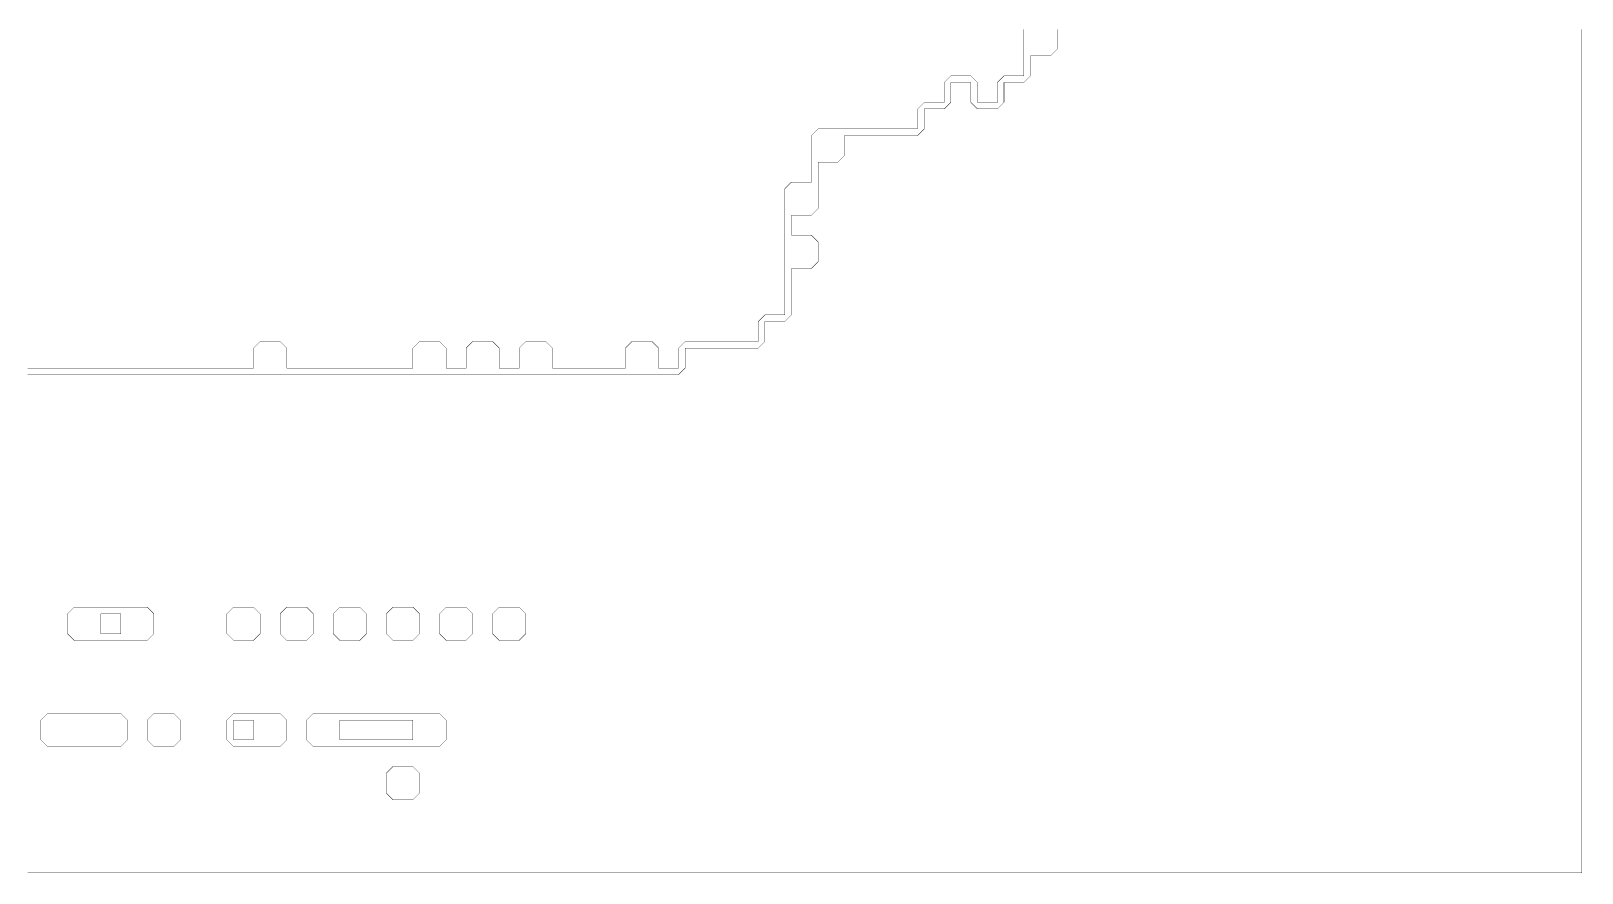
# Model space of a CAD drawing. Header units: metres. Extents: x 0 to 4990, y -4990 to 0.
# Drawn here: x 2710 to 4990, y -4990 to -3753 of the extents above; entities that cross this region are included whole.
import ezdxf

# ---------------------------------------------------------------- set-up
doc = ezdxf.new("R2010")
doc.units = ezdxf.units.M
doc.layers.add('conductor', color=1, linetype='Continuous')
doc.layers.add('substrate', color=5, linetype='Continuous')

msp = doc.modelspace()

# ---------------------------------------------------------------- linework, layer by layer
at = {"layer": 'conductor', "const_width": 0.5}
msp.add_lwpolyline([(2705.078125, -4248.046875), (2714.84375, -4248.046875), (2724.609375, -4248.046875), (2734.375, -4248.046875), (2744.140625, -4248.046875), (2753.90625, -4248.046875), (2763.671875, -4248.046875), (2773.4375, -4248.046875), (2783.203125, -4248.046875), (2792.96875, -4248.046875), (2802.734375, -4248.046875), (2812.5, -4248.046875), (2822.265625, -4248.046875), (2832.03125, -4248.046875), (2841.796875, -4248.046875), (2851.5625, -4248.046875), (2861.328125, -4248.046875), (2871.09375, -4248.046875), (2880.859375, -4248.046875), (2890.625, -4248.046875), (2900.390625, -4248.046875), (2910.15625, -4248.046875), (2919.921875, -4248.046875), (2929.6875, -4248.046875), (2939.453125, -4248.046875), (2949.21875, -4248.046875), (2958.984375, -4248.046875), (2968.75, -4248.046875), (2978.515625, -4248.046875), (2988.28125, -4248.046875), (2998.046875, -4248.046875), (3007.8125, -4248.046875), (3017.578125, -4248.046875), (3027.34375, -4248.046875), (3037.109375, -4248.046875), (3037.109375, -4238.28125), (3037.109375, -4228.515625), (3037.109375, -4218.75), (3046.875, -4208.984375), (3056.640625, -4208.984375), (3066.40625, -4208.984375), (3076.171875, -4208.984375), (3085.9375, -4218.75), (3085.9375, -4228.515625), (3085.9375, -4238.28125), (3085.9375, -4248.046875), (3095.703125, -4248.046875), (3105.46875, -4248.046875), (3115.234375, -4248.046875), (3125, -4248.046875), (3134.765625, -4248.046875), (3144.53125, -4248.046875), (3154.296875, -4248.046875), (3164.0625, -4248.046875), (3173.828125, -4248.046875), (3183.59375, -4248.046875), (3193.359375, -4248.046875), (3203.125, -4248.046875), (3212.890625, -4248.046875), (3222.65625, -4248.046875), (3232.421875, -4248.046875), (3242.1875, -4248.046875), (3251.953125, -4248.046875), (3261.71875, -4248.046875), (3271.484375, -4248.046875), (3271.484375, -4238.28125), (3271.484375, -4228.515625), (3271.484375, -4218.75), (3281.25, -4208.984375), (3291.015625, -4208.984375), (3300.78125, -4208.984375), (3310.546875, -4208.984375), (3320.3125, -4218.75), (3320.3125, -4228.515625), (3320.3125, -4238.28125), (3320.3125, -4248.046875), (3330.078125, -4248.046875), (3339.84375, -4248.046875), (3349.609375, -4248.046875), (3349.609375, -4238.28125), (3349.609375, -4228.515625), (3349.609375, -4218.75), (3359.375, -4208.984375), (3369.140625, -4208.984375), (3378.90625, -4208.984375), (3388.671875, -4208.984375), (3398.4375, -4218.75), (3398.4375, -4228.515625), (3398.4375, -4238.28125), (3398.4375, -4248.046875), (3408.203125, -4248.046875), (3417.96875, -4248.046875), (3427.734375, -4248.046875), (3427.734375, -4238.28125), (3427.734375, -4228.515625), (3427.734375, -4218.75), (3437.5, -4208.984375), (3447.265625, -4208.984375), (3457.03125, -4208.984375), (3466.796875, -4208.984375), (3476.5625, -4218.75), (3476.5625, -4228.515625), (3476.5625, -4238.28125), (3476.5625, -4248.046875), (3486.328125, -4248.046875), (3496.09375, -4248.046875), (3505.859375, -4248.046875), (3515.625, -4248.046875), (3525.390625, -4248.046875), (3535.15625, -4248.046875), (3544.921875, -4248.046875), (3554.6875, -4248.046875), (3564.453125, -4248.046875), (3574.21875, -4248.046875), (3583.984375, -4248.046875), (3583.984375, -4238.28125), (3583.984375, -4228.515625), (3583.984375, -4218.75), (3593.75, -4208.984375), (3603.515625, -4208.984375), (3613.28125, -4208.984375), (3623.046875, -4208.984375), (3632.8125, -4218.75), (3632.8125, -4228.515625), (3632.8125, -4238.28125), (3632.8125, -4248.046875), (3642.578125, -4248.046875), (3652.34375, -4248.046875), (3662.109375, -4248.046875), (3662.109375, -4238.28125), (3662.109375, -4228.515625), (3662.109375, -4218.75), (3671.875, -4208.984375), (3681.640625, -4208.984375), (3691.40625, -4208.984375), (3701.171875, -4208.984375), (3710.9375, -4208.984375), (3720.703125, -4208.984375), (3730.46875, -4208.984375), (3740.234375, -4208.984375), (3750, -4208.984375), (3759.765625, -4208.984375), (3769.53125, -4208.984375), (3779.296875, -4208.984375), (3779.296875, -4199.21875), (3779.296875, -4189.453125), (3779.296875, -4179.6875), (3789.0625, -4169.921875), (3798.828125, -4169.921875), (3808.59375, -4169.921875), (3818.359375, -4169.921875), (3818.359375, -4160.15625), (3818.359375, -4150.390625), (3818.359375, -4140.625), (3818.359375, -4130.859375), (3818.359375, -4121.09375), (3818.359375, -4111.328125), (3818.359375, -4101.5625), (3818.359375, -4091.796875), (3818.359375, -4082.03125), (3818.359375, -4072.265625), (3818.359375, -4062.5), (3818.359375, -4052.734375), (3818.359375, -4042.96875), (3818.359375, -4033.203125), (3818.359375, -4023.4375), (3818.359375, -4013.671875), (3818.359375, -4003.90625), (3818.359375, -3994.140625), (3818.359375, -3984.375), (3828.125, -3974.609375), (3837.890625, -3974.609375), (3847.65625, -3974.609375), (3857.421875, -3974.609375), (3857.421875, -3964.84375), (3857.421875, -3955.078125), (3857.421875, -3945.3125), (3857.421875, -3935.546875), (3857.421875, -3925.78125), (3857.421875, -3916.015625), (3857.421875, -3906.25), (3867.1875, -3896.484375), (3876.953125, -3896.484375), (3886.71875, -3896.484375), (3896.484375, -3896.484375), (3906.25, -3896.484375), (3916.015625, -3896.484375), (3925.78125, -3896.484375), (3935.546875, -3896.484375), (3945.3125, -3896.484375), (3955.078125, -3896.484375), (3964.84375, -3896.484375), (3974.609375, -3896.484375), (3984.375, -3896.484375), (3994.140625, -3896.484375), (4003.90625, -3896.484375), (4013.671875, -3896.484375), (4013.671875, -3886.71875), (4013.671875, -3876.953125), (4013.671875, -3867.1875), (4023.4375, -3857.421875), (4033.203125, -3857.421875), (4042.96875, -3857.421875), (4052.734375, -3857.421875), (4052.734375, -3847.65625), (4052.734375, -3837.890625), (4052.734375, -3828.125), (4062.5, -3818.359375), (4072.265625, -3818.359375), (4082.03125, -3818.359375), (4091.796875, -3818.359375), (4101.5625, -3828.125), (4101.5625, -3837.890625), (4101.5625, -3847.65625), (4101.5625, -3857.421875), (4111.328125, -3857.421875), (4121.09375, -3857.421875), (4130.859375, -3857.421875), (4130.859375, -3847.65625), (4130.859375, -3837.890625), (4130.859375, -3828.125), (4140.625, -3818.359375), (4150.390625, -3818.359375), (4160.15625, -3818.359375), (4169.921875, -3818.359375), (4169.921875, -3808.59375), (4169.921875, -3798.828125), (4169.921875, -3789.0625), (4169.921875, -3779.296875), (4169.921875, -3769.53125), (4169.921875, -3759.765625), (4169.921875, -3750)], dxfattribs=at)
for points in [[(2812.5, -4609.375), (2812.5, -4619.140625), (2812.5, -4628.90625), (2812.5, -4638.671875), (2822.265625, -4638.671875), (2832.03125, -4638.671875), (2841.796875, -4638.671875), (2841.796875, -4628.90625), (2841.796875, -4619.140625), (2841.796875, -4609.375), (2832.03125, -4609.375), (2822.265625, -4609.375)], [(3007.8125, -4765.625), (3007.8125, -4775.390625), (3007.8125, -4785.15625), (3007.8125, -4794.921875), (3017.578125, -4794.921875), (3027.34375, -4794.921875), (3037.109375, -4794.921875), (3037.109375, -4785.15625), (3037.109375, -4775.390625), (3037.109375, -4765.625), (3027.34375, -4765.625), (3017.578125, -4765.625)], [(3164.0625, -4765.625), (3164.0625, -4775.390625), (3164.0625, -4785.15625), (3164.0625, -4794.921875), (3173.828125, -4794.921875), (3183.59375, -4794.921875), (3193.359375, -4794.921875), (3203.125, -4794.921875), (3212.890625, -4794.921875), (3222.65625, -4794.921875), (3232.421875, -4794.921875), (3242.1875, -4794.921875), (3251.953125, -4794.921875), (3261.71875, -4794.921875), (3271.484375, -4794.921875), (3271.484375, -4785.15625), (3271.484375, -4775.390625), (3271.484375, -4765.625), (3261.71875, -4765.625), (3251.953125, -4765.625), (3242.1875, -4765.625), (3232.421875, -4765.625), (3222.65625, -4765.625), (3212.890625, -4765.625), (3203.125, -4765.625), (3193.359375, -4765.625), (3183.59375, -4765.625), (3173.828125, -4765.625)]]:
    msp.add_lwpolyline(points, close=True, dxfattribs=at)
at = {"layer": 'substrate', "const_width": 0.5}
for points in [[(2705.078125, -4990.234375), (2714.84375, -4990.234375), (2724.609375, -4990.234375), (2734.375, -4990.234375), (2744.140625, -4990.234375), (2753.90625, -4990.234375), (2763.671875, -4990.234375), (2773.4375, -4990.234375), (2783.203125, -4990.234375), (2792.96875, -4990.234375), (2802.734375, -4990.234375), (2812.5, -4990.234375), (2822.265625, -4990.234375), (2832.03125, -4990.234375), (2841.796875, -4990.234375), (2851.5625, -4990.234375), (2861.328125, -4990.234375), (2871.09375, -4990.234375), (2880.859375, -4990.234375), (2890.625, -4990.234375), (2900.390625, -4990.234375), (2910.15625, -4990.234375), (2919.921875, -4990.234375), (2929.6875, -4990.234375), (2939.453125, -4990.234375), (2949.21875, -4990.234375), (2958.984375, -4990.234375), (2968.75, -4990.234375), (2978.515625, -4990.234375), (2988.28125, -4990.234375), (2998.046875, -4990.234375), (3007.8125, -4990.234375), (3017.578125, -4990.234375), (3027.34375, -4990.234375), (3037.109375, -4990.234375), (3046.875, -4990.234375), (3056.640625, -4990.234375), (3066.40625, -4990.234375), (3076.171875, -4990.234375), (3085.9375, -4990.234375), (3095.703125, -4990.234375), (3105.46875, -4990.234375), (3115.234375, -4990.234375), (3125, -4990.234375), (3134.765625, -4990.234375), (3144.53125, -4990.234375), (3154.296875, -4990.234375), (3164.0625, -4990.234375), (3173.828125, -4990.234375), (3183.59375, -4990.234375), (3193.359375, -4990.234375), (3203.125, -4990.234375), (3212.890625, -4990.234375), (3222.65625, -4990.234375), (3232.421875, -4990.234375), (3242.1875, -4990.234375), (3251.953125, -4990.234375), (3261.71875, -4990.234375), (3271.484375, -4990.234375), (3281.25, -4990.234375), (3291.015625, -4990.234375), (3300.78125, -4990.234375), (3310.546875, -4990.234375), (3320.3125, -4990.234375), (3330.078125, -4990.234375), (3339.84375, -4990.234375), (3349.609375, -4990.234375), (3359.375, -4990.234375), (3369.140625, -4990.234375), (3378.90625, -4990.234375), (3388.671875, -4990.234375), (3398.4375, -4990.234375), (3408.203125, -4990.234375), (3417.96875, -4990.234375), (3427.734375, -4990.234375), (3437.5, -4990.234375), (3447.265625, -4990.234375), (3457.03125, -4990.234375), (3466.796875, -4990.234375), (3476.5625, -4990.234375), (3486.328125, -4990.234375), (3496.09375, -4990.234375), (3505.859375, -4990.234375), (3515.625, -4990.234375), (3525.390625, -4990.234375), (3535.15625, -4990.234375), (3544.921875, -4990.234375), (3554.6875, -4990.234375), (3564.453125, -4990.234375), (3574.21875, -4990.234375), (3583.984375, -4990.234375), (3593.75, -4990.234375), (3603.515625, -4990.234375), (3613.28125, -4990.234375), (3623.046875, -4990.234375), (3632.8125, -4990.234375), (3642.578125, -4990.234375), (3652.34375, -4990.234375), (3662.109375, -4990.234375), (3671.875, -4990.234375), (3681.640625, -4990.234375), (3691.40625, -4990.234375), (3701.171875, -4990.234375), (3710.9375, -4990.234375), (3720.703125, -4990.234375), (3730.46875, -4990.234375), (3740.234375, -4990.234375), (3750, -4990.234375), (3759.765625, -4990.234375), (3769.53125, -4990.234375), (3779.296875, -4990.234375), (3789.0625, -4990.234375), (3798.828125, -4990.234375), (3808.59375, -4990.234375), (3818.359375, -4990.234375), (3828.125, -4990.234375), (3837.890625, -4990.234375), (3847.65625, -4990.234375), (3857.421875, -4990.234375), (3867.1875, -4990.234375), (3876.953125, -4990.234375), (3886.71875, -4990.234375), (3896.484375, -4990.234375), (3906.25, -4990.234375), (3916.015625, -4990.234375), (3925.78125, -4990.234375), (3935.546875, -4990.234375), (3945.3125, -4990.234375), (3955.078125, -4990.234375), (3964.84375, -4990.234375), (3974.609375, -4990.234375), (3984.375, -4990.234375), (3994.140625, -4990.234375), (4003.90625, -4990.234375), (4013.671875, -4990.234375), (4023.4375, -4990.234375), (4033.203125, -4990.234375), (4042.96875, -4990.234375), (4052.734375, -4990.234375), (4062.5, -4990.234375), (4072.265625, -4990.234375), (4082.03125, -4990.234375), (4091.796875, -4990.234375), (4101.5625, -4990.234375), (4111.328125, -4990.234375), (4121.09375, -4990.234375), (4130.859375, -4990.234375), (4140.625, -4990.234375), (4150.390625, -4990.234375), (4160.15625, -4990.234375), (4169.921875, -4990.234375), (4179.6875, -4990.234375), (4189.453125, -4990.234375), (4199.21875, -4990.234375), (4208.984375, -4990.234375), (4218.75, -4990.234375), (4228.515625, -4990.234375), (4238.28125, -4990.234375), (4248.046875, -4990.234375), (4257.8125, -4990.234375), (4267.578125, -4990.234375), (4277.34375, -4990.234375), (4287.109375, -4990.234375), (4296.875, -4990.234375), (4306.640625, -4990.234375), (4316.40625, -4990.234375), (4326.171875, -4990.234375), (4335.9375, -4990.234375), (4345.703125, -4990.234375), (4355.46875, -4990.234375), (4365.234375, -4990.234375), (4375, -4990.234375), (4384.765625, -4990.234375), (4394.53125, -4990.234375), (4404.296875, -4990.234375), (4414.0625, -4990.234375), (4423.828125, -4990.234375), (4433.59375, -4990.234375), (4443.359375, -4990.234375), (4453.125, -4990.234375), (4462.890625, -4990.234375), (4472.65625, -4990.234375), (4482.421875, -4990.234375), (4492.1875, -4990.234375), (4501.953125, -4990.234375), (4511.71875, -4990.234375), (4521.484375, -4990.234375), (4531.25, -4990.234375), (4541.015625, -4990.234375), (4550.78125, -4990.234375), (4560.546875, -4990.234375), (4570.3125, -4990.234375), (4580.078125, -4990.234375), (4589.84375, -4990.234375), (4599.609375, -4990.234375), (4609.375, -4990.234375), (4619.140625, -4990.234375), (4628.90625, -4990.234375), (4638.671875, -4990.234375), (4648.4375, -4990.234375), (4658.203125, -4990.234375), (4667.96875, -4990.234375), (4677.734375, -4990.234375), (4687.5, -4990.234375), (4697.265625, -4990.234375), (4707.03125, -4990.234375), (4716.796875, -4990.234375), (4726.5625, -4990.234375), (4736.328125, -4990.234375), (4746.09375, -4990.234375), (4755.859375, -4990.234375), (4765.625, -4990.234375), (4775.390625, -4990.234375), (4785.15625, -4990.234375), (4794.921875, -4990.234375), (4804.6875, -4990.234375), (4814.453125, -4990.234375), (4824.21875, -4990.234375), (4833.984375, -4990.234375), (4843.75, -4990.234375), (4853.515625, -4990.234375), (4863.28125, -4990.234375), (4873.046875, -4990.234375), (4882.8125, -4990.234375), (4892.578125, -4990.234375), (4902.34375, -4990.234375), (4912.109375, -4990.234375), (4921.875, -4990.234375), (4931.640625, -4990.234375), (4941.40625, -4990.234375), (4951.171875, -4990.234375), (4960.9375, -4990.234375), (4970.703125, -4990.234375), (4980.46875, -4990.234375), (4990.234375, -4990.234375), (4990.234375, -4980.46875), (4990.234375, -4970.703125), (4990.234375, -4960.9375), (4990.234375, -4951.171875), (4990.234375, -4941.40625), (4990.234375, -4931.640625), (4990.234375, -4921.875), (4990.234375, -4912.109375), (4990.234375, -4902.34375), (4990.234375, -4892.578125), (4990.234375, -4882.8125), (4990.234375, -4873.046875), (4990.234375, -4863.28125), (4990.234375, -4853.515625), (4990.234375, -4843.75), (4990.234375, -4833.984375), (4990.234375, -4824.21875), (4990.234375, -4814.453125), (4990.234375, -4804.6875), (4990.234375, -4794.921875), (4990.234375, -4785.15625), (4990.234375, -4775.390625), (4990.234375, -4765.625), (4990.234375, -4755.859375), (4990.234375, -4746.09375), (4990.234375, -4736.328125), (4990.234375, -4726.5625), (4990.234375, -4716.796875), (4990.234375, -4707.03125), (4990.234375, -4697.265625), (4990.234375, -4687.5), (4990.234375, -4677.734375), (4990.234375, -4667.96875), (4990.234375, -4658.203125), (4990.234375, -4648.4375), (4990.234375, -4638.671875), (4990.234375, -4628.90625), (4990.234375, -4619.140625), (4990.234375, -4609.375), (4990.234375, -4599.609375), (4990.234375, -4589.84375), (4990.234375, -4580.078125), (4990.234375, -4570.3125), (4990.234375, -4560.546875), (4990.234375, -4550.78125), (4990.234375, -4541.015625), (4990.234375, -4531.25), (4990.234375, -4521.484375), (4990.234375, -4511.71875), (4990.234375, -4501.953125), (4990.234375, -4492.1875), (4990.234375, -4482.421875), (4990.234375, -4472.65625), (4990.234375, -4462.890625), (4990.234375, -4453.125), (4990.234375, -4443.359375), (4990.234375, -4433.59375), (4990.234375, -4423.828125), (4990.234375, -4414.0625), (4990.234375, -4404.296875), (4990.234375, -4394.53125), (4990.234375, -4384.765625), (4990.234375, -4375), (4990.234375, -4365.234375), (4990.234375, -4355.46875), (4990.234375, -4345.703125), (4990.234375, -4335.9375), (4990.234375, -4326.171875), (4990.234375, -4316.40625), (4990.234375, -4306.640625), (4990.234375, -4296.875), (4990.234375, -4287.109375), (4990.234375, -4277.34375), (4990.234375, -4267.578125), (4990.234375, -4257.8125), (4990.234375, -4248.046875), (4990.234375, -4238.28125), (4990.234375, -4228.515625), (4990.234375, -4218.75), (4990.234375, -4208.984375), (4990.234375, -4199.21875), (4990.234375, -4189.453125), (4990.234375, -4179.6875), (4990.234375, -4169.921875), (4990.234375, -4160.15625), (4990.234375, -4150.390625), (4990.234375, -4140.625), (4990.234375, -4130.859375), (4990.234375, -4121.09375), (4990.234375, -4111.328125), (4990.234375, -4101.5625), (4990.234375, -4091.796875), (4990.234375, -4082.03125), (4990.234375, -4072.265625), (4990.234375, -4062.5), (4990.234375, -4052.734375), (4990.234375, -4042.96875), (4990.234375, -4033.203125), (4990.234375, -4023.4375), (4990.234375, -4013.671875), (4990.234375, -4003.90625), (4990.234375, -3994.140625), (4990.234375, -3984.375), (4990.234375, -3974.609375), (4990.234375, -3964.84375), (4990.234375, -3955.078125), (4990.234375, -3945.3125), (4990.234375, -3935.546875), (4990.234375, -3925.78125), (4990.234375, -3916.015625), (4990.234375, -3906.25), (4990.234375, -3896.484375), (4990.234375, -3886.71875), (4990.234375, -3876.953125), (4990.234375, -3867.1875), (4990.234375, -3857.421875), (4990.234375, -3847.65625), (4990.234375, -3837.890625), (4990.234375, -3828.125), (4990.234375, -3818.359375), (4990.234375, -3808.59375), (4990.234375, -3798.828125), (4990.234375, -3789.0625), (4990.234375, -3779.296875), (4990.234375, -3769.53125), (4990.234375, -3759.765625), (4990.234375, -3750)], [(4218.75, -3750), (4218.75, -3759.765625), (4218.75, -3769.53125), (4218.75, -3779.296875), (4208.984375, -3789.0625), (4199.21875, -3789.0625), (4189.453125, -3789.0625), (4179.6875, -3789.0625), (4179.6875, -3798.828125), (4179.6875, -3808.59375), (4179.6875, -3818.359375), (4169.921875, -3828.125), (4160.15625, -3828.125), (4150.390625, -3828.125), (4140.625, -3828.125), (4140.625, -3837.890625), (4140.625, -3847.65625), (4140.625, -3857.421875), (4130.859375, -3867.1875), (4121.09375, -3867.1875), (4111.328125, -3867.1875), (4101.5625, -3867.1875), (4091.796875, -3857.421875), (4091.796875, -3847.65625), (4091.796875, -3837.890625), (4091.796875, -3828.125), (4082.03125, -3828.125), (4072.265625, -3828.125), (4062.5, -3828.125), (4062.5, -3837.890625), (4062.5, -3847.65625), (4062.5, -3857.421875), (4052.734375, -3867.1875), (4042.96875, -3867.1875), (4033.203125, -3867.1875), (4023.4375, -3867.1875), (4023.4375, -3876.953125), (4023.4375, -3886.71875), (4023.4375, -3896.484375), (4013.671875, -3906.25), (4003.90625, -3906.25), (3994.140625, -3906.25), (3984.375, -3906.25), (3974.609375, -3906.25), (3964.84375, -3906.25), (3955.078125, -3906.25), (3945.3125, -3906.25), (3935.546875, -3906.25), (3925.78125, -3906.25), (3916.015625, -3906.25), (3906.25, -3906.25), (3906.25, -3916.015625), (3906.25, -3925.78125), (3906.25, -3935.546875), (3896.484375, -3945.3125), (3886.71875, -3945.3125), (3876.953125, -3945.3125), (3867.1875, -3945.3125), (3867.1875, -3955.078125), (3867.1875, -3964.84375), (3867.1875, -3974.609375), (3867.1875, -3984.375), (3867.1875, -3994.140625), (3867.1875, -4003.90625), (3867.1875, -4013.671875), (3857.421875, -4023.4375), (3847.65625, -4023.4375), (3837.890625, -4023.4375), (3828.125, -4023.4375), (3828.125, -4033.203125), (3828.125, -4042.96875), (3828.125, -4052.734375), (3837.890625, -4052.734375), (3847.65625, -4052.734375), (3857.421875, -4052.734375), (3867.1875, -4062.5), (3867.1875, -4072.265625), (3867.1875, -4082.03125), (3867.1875, -4091.796875), (3857.421875, -4101.5625), (3847.65625, -4101.5625), (3837.890625, -4101.5625), (3828.125, -4101.5625), (3828.125, -4111.328125), (3828.125, -4121.09375), (3828.125, -4130.859375), (3828.125, -4140.625), (3828.125, -4150.390625), (3828.125, -4160.15625), (3828.125, -4169.921875), (3818.359375, -4179.6875), (3808.59375, -4179.6875), (3798.828125, -4179.6875), (3789.0625, -4179.6875), (3789.0625, -4189.453125), (3789.0625, -4199.21875), (3789.0625, -4208.984375), (3779.296875, -4218.75), (3769.53125, -4218.75), (3759.765625, -4218.75), (3750, -4218.75), (3740.234375, -4218.75), (3730.46875, -4218.75), (3720.703125, -4218.75), (3710.9375, -4218.75), (3701.171875, -4218.75), (3691.40625, -4218.75), (3681.640625, -4218.75), (3671.875, -4218.75), (3671.875, -4228.515625), (3671.875, -4238.28125), (3671.875, -4248.046875), (3662.109375, -4257.8125), (3652.34375, -4257.8125), (3642.578125, -4257.8125), (3632.8125, -4257.8125), (3623.046875, -4257.8125), (3613.28125, -4257.8125), (3603.515625, -4257.8125), (3593.75, -4257.8125), (3583.984375, -4257.8125), (3574.21875, -4257.8125), (3564.453125, -4257.8125), (3554.6875, -4257.8125), (3544.921875, -4257.8125), (3535.15625, -4257.8125), (3525.390625, -4257.8125), (3515.625, -4257.8125), (3505.859375, -4257.8125), (3496.09375, -4257.8125), (3486.328125, -4257.8125), (3476.5625, -4257.8125), (3466.796875, -4257.8125), (3457.03125, -4257.8125), (3447.265625, -4257.8125), (3437.5, -4257.8125), (3427.734375, -4257.8125), (3417.96875, -4257.8125), (3408.203125, -4257.8125), (3398.4375, -4257.8125), (3388.671875, -4257.8125), (3378.90625, -4257.8125), (3369.140625, -4257.8125), (3359.375, -4257.8125), (3349.609375, -4257.8125), (3339.84375, -4257.8125), (3330.078125, -4257.8125), (3320.3125, -4257.8125), (3310.546875, -4257.8125), (3300.78125, -4257.8125), (3291.015625, -4257.8125), (3281.25, -4257.8125), (3271.484375, -4257.8125), (3261.71875, -4257.8125), (3251.953125, -4257.8125), (3242.1875, -4257.8125), (3232.421875, -4257.8125), (3222.65625, -4257.8125), (3212.890625, -4257.8125), (3203.125, -4257.8125), (3193.359375, -4257.8125), (3183.59375, -4257.8125), (3173.828125, -4257.8125), (3164.0625, -4257.8125), (3154.296875, -4257.8125), (3144.53125, -4257.8125), (3134.765625, -4257.8125), (3125, -4257.8125), (3115.234375, -4257.8125), (3105.46875, -4257.8125), (3095.703125, -4257.8125), (3085.9375, -4257.8125), (3076.171875, -4257.8125), (3066.40625, -4257.8125), (3056.640625, -4257.8125), (3046.875, -4257.8125), (3037.109375, -4257.8125), (3027.34375, -4257.8125), (3017.578125, -4257.8125), (3007.8125, -4257.8125), (2998.046875, -4257.8125), (2988.28125, -4257.8125), (2978.515625, -4257.8125), (2968.75, -4257.8125), (2958.984375, -4257.8125), (2949.21875, -4257.8125), (2939.453125, -4257.8125), (2929.6875, -4257.8125), (2919.921875, -4257.8125), (2910.15625, -4257.8125), (2900.390625, -4257.8125), (2890.625, -4257.8125), (2880.859375, -4257.8125), (2871.09375, -4257.8125), (2861.328125, -4257.8125), (2851.5625, -4257.8125), (2841.796875, -4257.8125), (2832.03125, -4257.8125), (2822.265625, -4257.8125), (2812.5, -4257.8125), (2802.734375, -4257.8125), (2792.96875, -4257.8125), (2783.203125, -4257.8125), (2773.4375, -4257.8125), (2763.671875, -4257.8125), (2753.90625, -4257.8125), (2744.140625, -4257.8125), (2734.375, -4257.8125), (2724.609375, -4257.8125), (2714.84375, -4257.8125), (2705.078125, -4257.8125)]]:
    msp.add_lwpolyline(points, dxfattribs=at)
for points in [[(2763.671875, -4609.375), (2773.4375, -4599.609375), (2783.203125, -4599.609375), (2792.96875, -4599.609375), (2802.734375, -4599.609375), (2812.5, -4599.609375), (2822.265625, -4599.609375), (2832.03125, -4599.609375), (2841.796875, -4599.609375), (2851.5625, -4599.609375), (2861.328125, -4599.609375), (2871.09375, -4599.609375), (2880.859375, -4599.609375), (2890.625, -4609.375), (2890.625, -4619.140625), (2890.625, -4628.90625), (2890.625, -4638.671875), (2880.859375, -4648.4375), (2871.09375, -4648.4375), (2861.328125, -4648.4375), (2851.5625, -4648.4375), (2841.796875, -4648.4375), (2832.03125, -4648.4375), (2822.265625, -4648.4375), (2812.5, -4648.4375), (2802.734375, -4648.4375), (2792.96875, -4648.4375), (2783.203125, -4648.4375), (2773.4375, -4648.4375), (2763.671875, -4638.671875), (2763.671875, -4628.90625), (2763.671875, -4619.140625)], [(2998.046875, -4609.375), (3007.8125, -4599.609375), (3017.578125, -4599.609375), (3027.34375, -4599.609375), (3037.109375, -4599.609375), (3046.875, -4609.375), (3046.875, -4619.140625), (3046.875, -4628.90625), (3046.875, -4638.671875), (3037.109375, -4648.4375), (3027.34375, -4648.4375), (3017.578125, -4648.4375), (3007.8125, -4648.4375), (2998.046875, -4638.671875), (2998.046875, -4628.90625), (2998.046875, -4619.140625)], [(3076.171875, -4609.375), (3085.9375, -4599.609375), (3095.703125, -4599.609375), (3105.46875, -4599.609375), (3115.234375, -4599.609375), (3125, -4609.375), (3125, -4619.140625), (3125, -4628.90625), (3125, -4638.671875), (3115.234375, -4648.4375), (3105.46875, -4648.4375), (3095.703125, -4648.4375), (3085.9375, -4648.4375), (3076.171875, -4638.671875), (3076.171875, -4628.90625), (3076.171875, -4619.140625)], [(3154.296875, -4609.375), (3164.0625, -4599.609375), (3173.828125, -4599.609375), (3183.59375, -4599.609375), (3193.359375, -4599.609375), (3203.125, -4609.375), (3203.125, -4619.140625), (3203.125, -4628.90625), (3203.125, -4638.671875), (3193.359375, -4648.4375), (3183.59375, -4648.4375), (3173.828125, -4648.4375), (3164.0625, -4648.4375), (3154.296875, -4638.671875), (3154.296875, -4628.90625), (3154.296875, -4619.140625)], [(3232.421875, -4609.375), (3242.1875, -4599.609375), (3251.953125, -4599.609375), (3261.71875, -4599.609375), (3271.484375, -4599.609375), (3281.25, -4609.375), (3281.25, -4619.140625), (3281.25, -4628.90625), (3281.25, -4638.671875), (3271.484375, -4648.4375), (3261.71875, -4648.4375), (3251.953125, -4648.4375), (3242.1875, -4648.4375), (3232.421875, -4638.671875), (3232.421875, -4628.90625), (3232.421875, -4619.140625)], [(3310.546875, -4609.375), (3320.3125, -4599.609375), (3330.078125, -4599.609375), (3339.84375, -4599.609375), (3349.609375, -4599.609375), (3359.375, -4609.375), (3359.375, -4619.140625), (3359.375, -4628.90625), (3359.375, -4638.671875), (3349.609375, -4648.4375), (3339.84375, -4648.4375), (3330.078125, -4648.4375), (3320.3125, -4648.4375), (3310.546875, -4638.671875), (3310.546875, -4628.90625), (3310.546875, -4619.140625)], [(3388.671875, -4609.375), (3398.4375, -4599.609375), (3408.203125, -4599.609375), (3417.96875, -4599.609375), (3427.734375, -4599.609375), (3437.5, -4609.375), (3437.5, -4619.140625), (3437.5, -4628.90625), (3437.5, -4638.671875), (3427.734375, -4648.4375), (3417.96875, -4648.4375), (3408.203125, -4648.4375), (3398.4375, -4648.4375), (3388.671875, -4638.671875), (3388.671875, -4628.90625), (3388.671875, -4619.140625)], [(2724.609375, -4765.625), (2734.375, -4755.859375), (2744.140625, -4755.859375), (2753.90625, -4755.859375), (2763.671875, -4755.859375), (2773.4375, -4755.859375), (2783.203125, -4755.859375), (2792.96875, -4755.859375), (2802.734375, -4755.859375), (2812.5, -4755.859375), (2822.265625, -4755.859375), (2832.03125, -4755.859375), (2841.796875, -4755.859375), (2851.5625, -4765.625), (2851.5625, -4775.390625), (2851.5625, -4785.15625), (2851.5625, -4794.921875), (2841.796875, -4804.6875), (2832.03125, -4804.6875), (2822.265625, -4804.6875), (2812.5, -4804.6875), (2802.734375, -4804.6875), (2792.96875, -4804.6875), (2783.203125, -4804.6875), (2773.4375, -4804.6875), (2763.671875, -4804.6875), (2753.90625, -4804.6875), (2744.140625, -4804.6875), (2734.375, -4804.6875), (2724.609375, -4794.921875), (2724.609375, -4785.15625), (2724.609375, -4775.390625)], [(2880.859375, -4765.625), (2890.625, -4755.859375), (2900.390625, -4755.859375), (2910.15625, -4755.859375), (2919.921875, -4755.859375), (2929.6875, -4765.625), (2929.6875, -4775.390625), (2929.6875, -4785.15625), (2929.6875, -4794.921875), (2919.921875, -4804.6875), (2910.15625, -4804.6875), (2900.390625, -4804.6875), (2890.625, -4804.6875), (2880.859375, -4794.921875), (2880.859375, -4785.15625), (2880.859375, -4775.390625)], [(2998.046875, -4765.625), (3007.8125, -4755.859375), (3017.578125, -4755.859375), (3027.34375, -4755.859375), (3037.109375, -4755.859375), (3046.875, -4755.859375), (3056.640625, -4755.859375), (3066.40625, -4755.859375), (3076.171875, -4755.859375), (3085.9375, -4765.625), (3085.9375, -4775.390625), (3085.9375, -4785.15625), (3085.9375, -4794.921875), (3076.171875, -4804.6875), (3066.40625, -4804.6875), (3056.640625, -4804.6875), (3046.875, -4804.6875), (3037.109375, -4804.6875), (3027.34375, -4804.6875), (3017.578125, -4804.6875), (3007.8125, -4804.6875), (2998.046875, -4794.921875), (2998.046875, -4785.15625), (2998.046875, -4775.390625)], [(3115.234375, -4765.625), (3125, -4755.859375), (3134.765625, -4755.859375), (3144.53125, -4755.859375), (3154.296875, -4755.859375), (3164.0625, -4755.859375), (3173.828125, -4755.859375), (3183.59375, -4755.859375), (3193.359375, -4755.859375), (3203.125, -4755.859375), (3212.890625, -4755.859375), (3222.65625, -4755.859375), (3232.421875, -4755.859375), (3242.1875, -4755.859375), (3251.953125, -4755.859375), (3261.71875, -4755.859375), (3271.484375, -4755.859375), (3281.25, -4755.859375), (3291.015625, -4755.859375), (3300.78125, -4755.859375), (3310.546875, -4755.859375), (3320.3125, -4765.625), (3320.3125, -4775.390625), (3320.3125, -4785.15625), (3320.3125, -4794.921875), (3310.546875, -4804.6875), (3300.78125, -4804.6875), (3291.015625, -4804.6875), (3281.25, -4804.6875), (3271.484375, -4804.6875), (3261.71875, -4804.6875), (3251.953125, -4804.6875), (3242.1875, -4804.6875), (3232.421875, -4804.6875), (3222.65625, -4804.6875), (3212.890625, -4804.6875), (3203.125, -4804.6875), (3193.359375, -4804.6875), (3183.59375, -4804.6875), (3173.828125, -4804.6875), (3164.0625, -4804.6875), (3154.296875, -4804.6875), (3144.53125, -4804.6875), (3134.765625, -4804.6875), (3125, -4804.6875), (3115.234375, -4794.921875), (3115.234375, -4785.15625), (3115.234375, -4775.390625)], [(3232.421875, -4843.75), (3242.1875, -4833.984375), (3251.953125, -4833.984375), (3261.71875, -4833.984375), (3271.484375, -4833.984375), (3281.25, -4843.75), (3281.25, -4853.515625), (3281.25, -4863.28125), (3281.25, -4873.046875), (3271.484375, -4882.8125), (3261.71875, -4882.8125), (3251.953125, -4882.8125), (3242.1875, -4882.8125), (3232.421875, -4873.046875), (3232.421875, -4863.28125), (3232.421875, -4853.515625)]]:
    msp.add_lwpolyline(points, close=True, dxfattribs=at)

doc.saveas('drawing.dxf')
